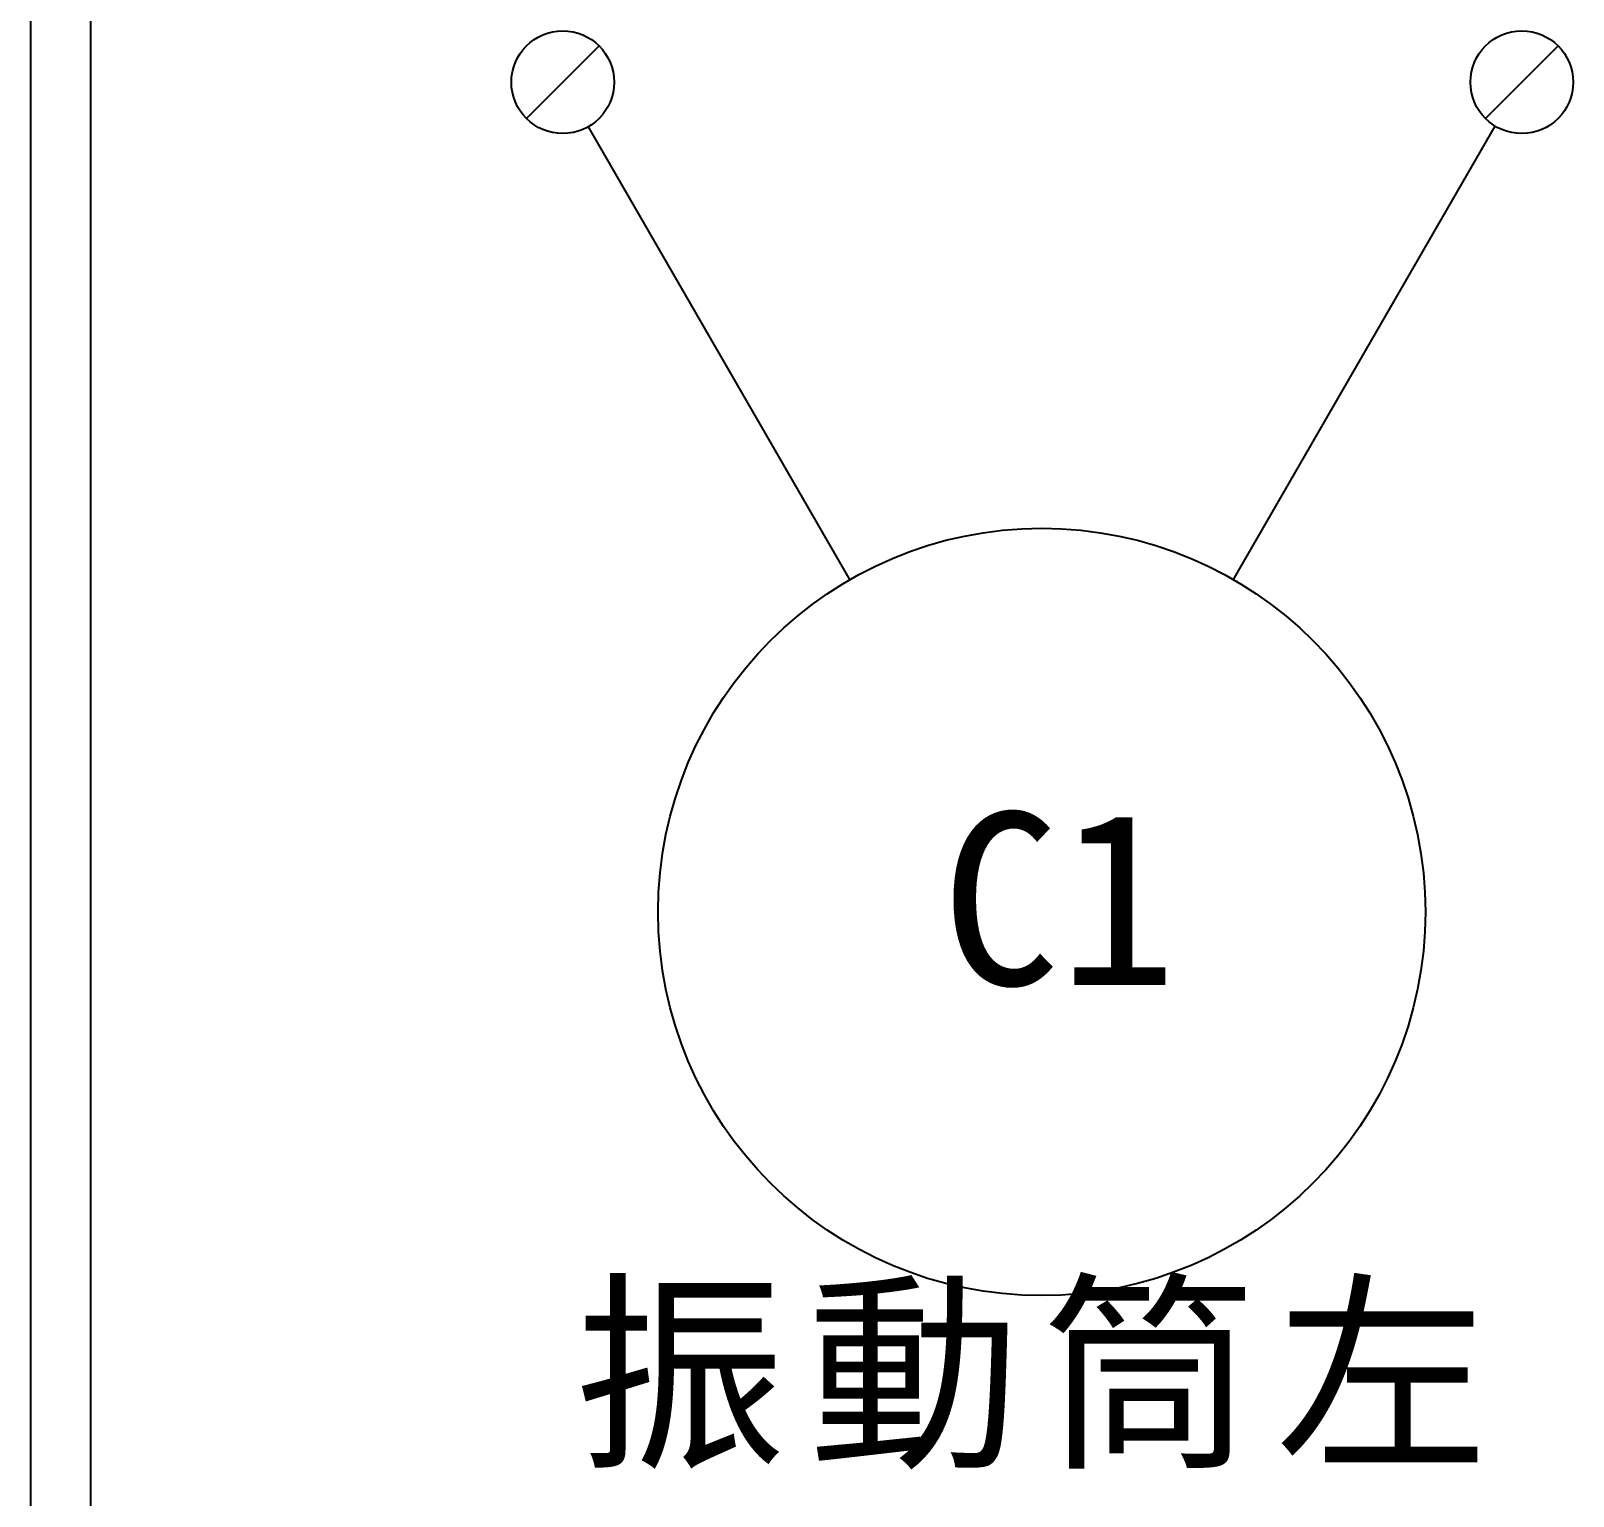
# Model space of a CAD drawing. Extents: x 10 to 297, y 3 to 207.
# Drawn here: x 10 to 42.16, y 27.88 to 58.43 of the extents above; entities that cross this region are included whole.
import ezdxf

# ---------------------------------------------------------------- set-up
doc = ezdxf.new("R2010")
doc.units = 0
doc.layers.get('0').update_dxf_attribs({"linetype": 'CONTINUOUS'})
doc.layers.add('圖框層', color=7, linetype='CONTINUOUS')
doc.styles.add('STSL', font='KAIU.TTF')
doc.styles.add('標楷體', font='KAIU.TTF')

msp = doc.modelspace()

# ---------------------------------------------------------------- linework, layer by layer
for p, q in [((21.85, 58.118), (20.335, 56.603)), ((41.85, 58.118), (40.335, 56.603)), ((27.081, 46.988), (21.628, 56.433)), ((35.081, 46.988), (40.54, 56.443))]:
    msp.add_line(p, q)
for centre, radius in [((21.092, 57.36), 1.071), ((41.092, 57.36), 1.071), ((31.081, 40.06), 8)]:
    msp.add_circle(centre, radius)
at = {"layer": '圖框層', "color": 7}
for p, q in [((10, 3), (10, 206.969)), ((11.25, 4.25), (11.25, 205.719))]:
    msp.add_line(p, q, dxfattribs=at)

# ---------------------------------------------------------------- texts
at = {"color": 0, "insert": (31.081, 32.06), "char_height": 3.25, "width": 24.14544, "attachment_point": 2, "style": '標楷體'}
msp.add_mtext('{\\T1.1;振動筒左}', dxfattribs=at)
at = {"layer": '圖框層', "color": 4, "style": 'STSL'}
msp.add_text('C1', height=3.6, dxfattribs=at).set_placement((28.996, 38.536))

doc.saveas('drawing.dxf')
